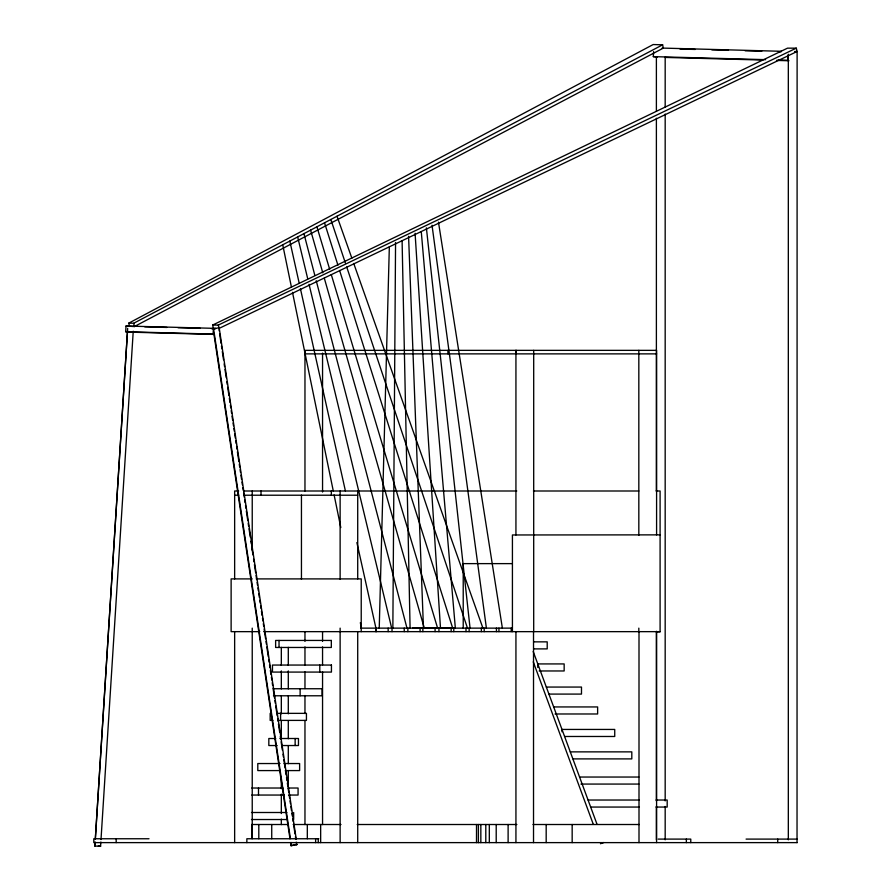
<?xml version="1.0" encoding="UTF-8"?>
<svg xmlns="http://www.w3.org/2000/svg" width="891" height="891" viewBox="0 0 891 891"><rect width="100%" height="100%" fill="white"/><g stroke="black" fill="none" stroke-linecap="round" stroke-linejoin="round"><path stroke-width="1.34" d="M392.853 628.133L395.559 242.475M379.232 628.133L389.334 246.807M127.992 331.998L125.676 331.719L126.021 326.028L215.722 328.378M797.033 842.619L797.111 51.478L796.298 48.159L787.51 48.159L212.615 325.059L213.428 328.378L213.094 334.08L125.676 331.719M657.313 57.091L653.315 56.623L653.615 51.622M788.101 55.231L787.8 60.243L778.088 59.987M98.322 846.027L100.605 846.172L94.858 846.082L95.125 841.928M95.304 839.144L127.669 328.367M95.081 843.031L94.858 846.082M95.348 838.865L127.536 330.862M100.56 846.45L100.872 842.006M101.006 839.511L133.238 331.229M213.138 328.979L219.164 327.665L296.213 838.899M219.164 327.665L219.197 330.917M291.034 845.715L297.048 844.401L291.034 845.715L290.611 842.964M129.485 326.429L128.816 323.121L653.17 44.55L662.626 44.806L663.294 48.114L134.363 326.563L126.021 326.028M128.816 323.121L133.695 323.255L662.626 44.806M212.615 325.059L218.328 325.059L796.298 48.159M600.467 843.732L603.764 842.518M794.605 51.478L797.111 51.478L219.141 328.378L218.328 325.059M304.978 353.872L656.589 353.872M238.699 490.997L234.645 490.997L234.645 578.905M244.112 490.997L516.758 490.997M533.408 490.997L638.825 490.997M656.11 490.997L660.097 490.997L660.097 631.819L656.589 631.819M234.645 495.218L238.699 495.218M244.112 495.218L357.714 495.218M660.097 534.867L512.425 534.968L512.425 631.652M512.425 563.624L463.22 563.624L463.22 628.133M252.231 578.905L231.125 578.905L231.125 631.652L259.76 631.652M256.352 578.905L361.223 578.905L361.223 631.652M412.578 627.776L451.158 627.776L451.158 631.652M360.721 628.133L512.113 628.133M263.769 631.652L660.097 631.652M533.687 641.854L547.208 641.854L547.208 648.893L533.687 648.893M539.178 670.968L564.159 670.968L564.159 663.929L537.785 663.929L537.785 667.448M546.328 687.061L581.489 687.061L581.489 694.089L549.034 694.089M273.47 688.743L322.052 688.743L322.052 695.782L273.47 695.782M553.679 706.942L597.627 706.942L597.627 713.981L555.048 713.981M276.678 713.357L306.437 713.357L306.437 720.396L277.981 720.396M272.891 720.396L270.173 720.396L270.173 713.357M564.771 736.478L614.734 736.478L614.734 729.439L561.987 729.439L561.987 731.789M275.753 738.505L268.826 738.505L268.826 745.533L277.134 745.533M279.908 738.505L298.463 738.505L298.463 745.533L282.681 745.533M570.273 751.87L631.808 751.87L631.808 758.898L573.013 758.898M280.008 763.542L257.8 763.542L257.8 770.581L280.175 770.581M284.084 763.542L299.621 763.542L299.621 770.581L285.376 770.581M579.573 777.041L638.869 777.041M580.954 784.069L638.869 784.069M251.797 788.023L283.06 788.023M288.517 788.023L298.073 788.023L298.073 795.05L288.517 795.05M251.797 795.05L284.418 795.05M588.071 800.029L639.426 800.029M656.077 800.029L667.181 800.029L667.181 807.057L656.077 807.057M590.844 807.057L639.426 807.057M251.485 812.503L286.857 812.503M251.485 819.531L286.857 819.531M251.585 824.509L287.882 824.509M293.239 824.509L340.975 824.509M357.224 824.509L516.88 824.509M532.985 824.509L639.37 824.509M149.009 838.754L93.8 838.754L93.8 842.619L797.2 842.619M318.833 838.754L246.852 838.754L246.852 842.619M658.159 839.099L690.77 839.099L690.77 842.619M746.079 839.099L797.033 839.099M662.158 48.081L781.396 51.288M679.978 49.038L695.225 49.45M711.864 49.896L728.504 50.353M745.143 50.798L761.783 51.244M778.411 51.689L781.184 51.767M653.315 56.623L765.614 59.652M665.588 57.436L762.64 60.042M776.495 60.421L788.981 60.755M144.754 326.841L166.951 327.442M178.055 327.732L200.252 328.334M211.356 328.634L214.13 328.712M129.139 332.131L213.784 334.403M213.428 328.378L215.745 328.645M533.197 651.521L597.048 824.331M533.264 661.835L593.272 824.253M336.998 216.223L351.867 258.201M353.727 263.446L482.911 628.133M330.828 219.476L345.374 262.979M346.699 266.932L467.474 628.133M324.524 222.795L337.934 265.184M339.605 270.474L452.673 628.133M316.906 226.804L329.692 269.327M331.296 274.64L437.604 628.133M310.58 230.134L322.787 272.835M324.302 278.17L424.205 627.776M303.931 233.631L314.835 275.375M316.238 280.754L406.975 628.133M297.661 236.928L307.751 278.894M309.043 284.307L391.672 628.133M289.82 241.06L299.187 283.16M300.401 288.595L345.407 490.963M356.89 542.563L375.924 628.133L375.946 631.652M282.725 244.791L291.39 286.935M292.504 292.371L333.267 490.841M334.103 494.917L340.796 527.539M360.343 622.698L361.456 628.133M133.695 323.255L134.363 326.563M438.472 222.171L502.379 628.133M219.609 333.668L221.057 343.28M221.469 346.031L221.881 348.782M222.304 351.533L223.541 359.775M224.164 363.896L224.577 366.647M224.989 369.397L226.236 377.639M226.86 381.76L227.272 384.511M227.684 387.262L228.931 395.504M229.343 398.255L229.967 402.376M230.379 405.127L230.791 407.878M231.203 410.628L231.627 413.368M232.039 416.119L232.662 420.24M233.074 422.991L233.487 425.742M233.899 428.493L234.311 431.244M234.734 433.984L235.347 438.116M235.77 440.856L236.182 443.607M236.594 446.358L237.006 449.109M237.418 451.848L238.877 461.471M239.289 464.222L239.701 466.973M240.113 469.724L240.525 472.464M240.949 475.215L241.561 479.336M241.984 482.087L242.397 484.838M242.809 487.589L243.221 490.328M243.633 493.079L244.257 497.2M244.669 499.951L245.092 502.702M245.504 505.453L245.916 508.204M246.328 510.944L247.776 520.567M248.199 523.318L248.611 526.069M249.023 528.808L250.271 537.061M250.883 541.182L251.307 543.933M251.719 546.684L252.955 554.926M253.579 559.047L253.991 561.798M254.414 564.549L255.65 572.79M256.062 575.541L256.686 579.662M257.098 582.413L257.51 585.164M257.933 587.904L258.345 590.655M258.758 593.406L259.381 597.527M259.793 600.278L260.205 603.029M260.618 605.769L261.041 608.52M261.453 611.271L262.077 615.391M262.489 618.142L262.901 620.893M263.313 623.644L263.725 626.384M264.148 629.135L265.596 638.758M266.008 641.509L266.42 644.249M266.832 647L268.291 656.622M268.703 659.373L269.115 662.113M269.528 664.864L269.94 667.615M270.363 670.366L270.975 674.487M271.399 677.238L271.811 679.989M272.223 682.729L272.635 685.48M273.047 688.231L274.506 697.853M274.918 700.593L275.33 703.344M275.742 706.095L277.19 715.718M277.613 718.469L278.025 721.209M278.438 723.96L279.685 732.213M280.297 736.334L280.721 739.073M281.133 741.824L282.369 750.077M282.993 754.198L283.405 756.949M283.828 759.689L285.064 767.942M285.476 770.682L286.1 774.814M286.512 777.553L286.935 780.304M287.348 783.055L287.76 785.806M288.172 788.557L288.795 792.678M289.207 795.429L289.62 798.169M290.043 800.92L290.455 803.671M290.867 806.422L291.491 810.543M291.903 813.294L292.315 816.033M292.727 818.784L293.15 821.535M293.562 824.286L295.01 833.909M295.422 836.649L295.834 839.4M296.257 842.151L296.67 844.902M213.517 328.478L290.377 838.342M290.989 842.463L291.413 845.214M213.762 333.1L289.998 838.843M432.024 225.234L486.397 628.133M426.388 227.907L470.047 628.133M421.287 231.771L455.346 628.133M415.083 233.264L440.455 627.776M408.579 236.327L423.459 628.133M402.097 240.804L410.083 628.133M788.323 54.262L788.323 839.834M777.732 839.099L777.732 842.619M686.348 839.099L686.348 842.619M665.176 57.035L665.176 107.098M665.176 114.048L665.176 800.909M665.176 806.466L665.176 839.834M656.589 534.867L656.589 350.352L304.967 350.352L304.967 490.997M656.589 631.652L656.589 842.619M656.389 57.035L656.389 111.264M656.389 118.213L656.389 490.841M656.389 631.274L656.389 800.909M656.389 806.466L656.389 839.834M639.003 631.652L639.003 842.619M638.825 350.352L638.825 535.324M638.825 628.133L638.825 631.652M572.167 824.509L572.167 842.619M546.183 824.509L546.183 842.619M533.698 350.352L533.698 631.652M533.52 631.652L533.52 842.619M516.112 350.352L516.112 353.872M515.934 350.352L515.934 534.968M515.934 631.652L515.934 842.619M511.189 628.133L511.189 631.652M508.115 824.509L508.115 842.619M498.949 628.133L498.949 631.652M496.443 628.133L496.443 631.652M496.209 824.509L496.209 842.619M489.315 824.509L489.315 842.619M485.795 824.509L485.795 842.619M484.192 628.133L484.192 631.652M481.352 628.133L481.352 631.652M480.839 824.509L480.839 842.619M478.389 824.509L478.389 842.619M476.529 824.509L476.507 842.619M469.134 628.133L469.134 631.652M466.004 628.133L466.004 631.652M453.786 628.133L453.786 631.652M447.917 350.352L447.917 353.872M438.94 627.776L438.94 631.652M435.086 628.133L435.086 631.652M422.869 628.133L422.869 631.652M420.084 628.133L420.084 631.652M407.866 628.133L407.866 631.652M404.236 628.133L404.236 631.652M392.018 628.133L392.018 631.652M388.164 628.133L388.164 631.652M376.147 628.133L376.147 631.652M357.714 490.997L357.714 578.905M357.714 631.652L357.714 842.619M340.128 490.997L340.128 579.25M340.128 628.133L340.128 842.619M331.341 490.997L331.341 495.218M322.553 353.114L322.553 492.021M322.553 631.652L322.553 641.364M322.553 646.911L322.553 664.953M322.553 671.903L322.553 824.576M320.66 824.509L320.66 842.619M319.791 665.054L319.791 672.081M318.254 838.754L318.254 842.619M315.626 838.754L315.626 842.619M307.317 824.509L307.317 838.732M304.967 631.652L304.967 641.364M304.967 646.911L304.967 664.953M304.967 671.903L304.967 688.554M304.967 695.492L304.967 713.535M304.967 720.474L304.967 824.576M301.448 495.14L301.448 579.25M300.133 688.743L300.133 695.782M295.144 738.505L295.144 745.533M293.662 812.503L293.662 819.531M288.294 647.356L288.294 665.365M288.294 670.901L288.294 688.91M288.294 695.826L288.294 713.836M288.294 720.752L288.294 738.762M288.294 745.678L288.294 763.687M288.294 770.604L288.294 788.613M281.322 647.356L281.322 665.365M281.322 670.901L281.322 688.91M281.322 695.826L281.322 713.836M281.322 720.752L281.322 738.762M281.322 778.912L281.322 788.613M281.322 794.148L281.322 813.539M281.322 819.074L281.322 824.62M280.587 713.357L280.587 720.396M279.028 640.44L279.028 647.467M271.733 824.509L271.733 838.732M261.018 490.997L261.018 495.218M258.802 824.509L258.802 838.732M258.501 788.023L258.501 795.05M252.231 490.997L252.231 550.293M252.231 628.133L252.231 838.453M252.108 824.509L252.108 838.732M234.645 631.652L234.645 842.619M116.175 838.754L116.175 842.619M331.329 640.44L275.631 640.44L275.631 647.467L331.329 647.467L331.329 640.44M331.441 665.054L272.468 665.054L272.468 672.081L331.441 672.081L331.441 665.054"/></g></svg>
